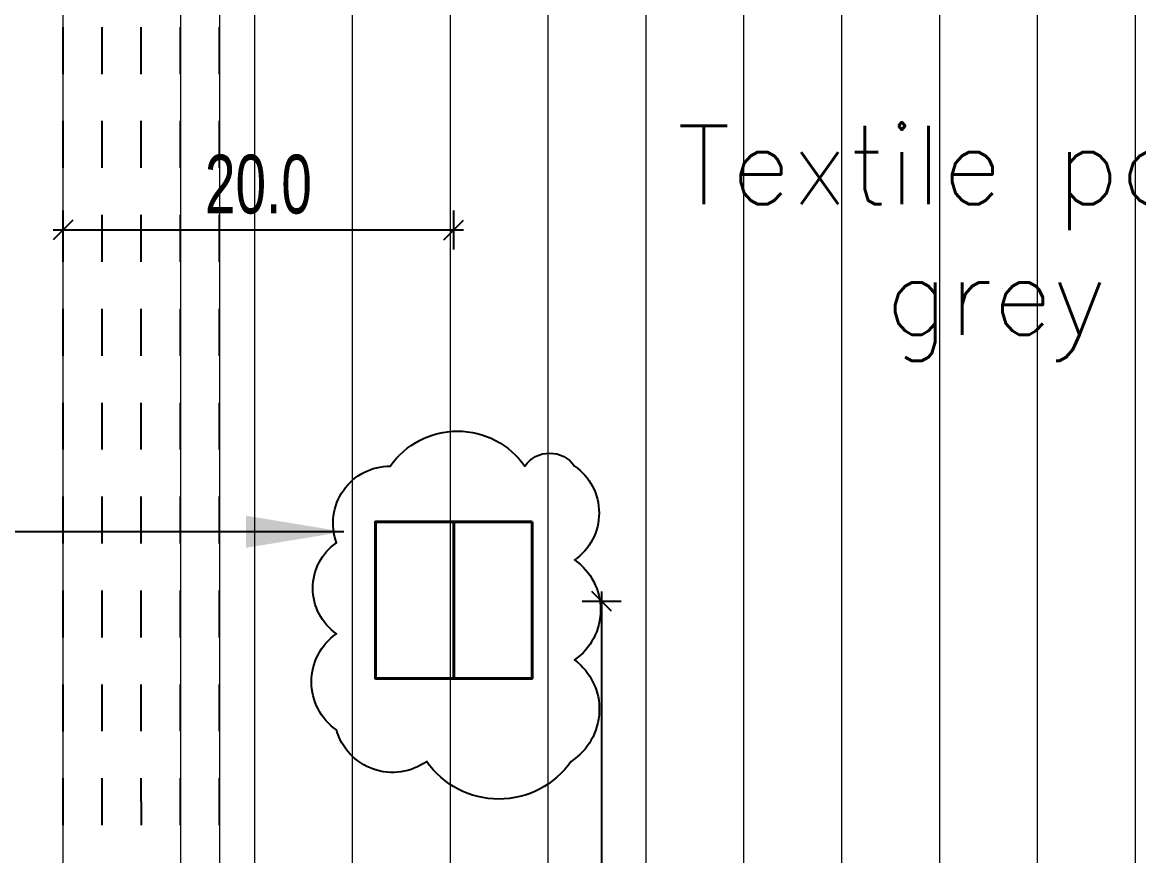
# Model space of a CAD drawing. Header units: millimetres. Extents: x 6676 to 14342, y 3639 to 5293.
# Drawn here: x 6981.9 to 7038.9, y 5145.4 to 5188 of the extents above; entities that cross this region are included whole.
import ezdxf

# ---------------------------------------------------------------- set-up
doc = ezdxf.new("R2010")
doc.units = ezdxf.units.MM
doc.linetypes.add('HIDDEN', pattern=[0.16, 0.08, -0.08])
doc.layers.get('DEFPOINTS').update_dxf_attribs({"color": 254})
for name, color, linetype, lineweight in [('1 - A-dim-work', 8, 'Continuous', 9), ('1 - bed panels', 170, 'Continuous', 9), ('1 - plaster', 1, 'Continuous', 9)]:
    doc.layers.add(name, color=color, linetype=linetype, lineweight=lineweight)
doc.layers.add('A-dim-work', color=8, linetype='Continuous')
doc.layers.add('A-VIEW-20', color=1, linetype='Continuous')
doc.styles.add('ENGLISH', font='romans.shx', dxfattribs={"height": 2})
doc.styles.add('hebtovna', font='hebtovna', dxfattribs={"width": 0.7})
doc.styles.get("Standard").update_dxf_attribs({"font": 'arial.ttf'})
doc.dimstyles.new('Copy of gl-D10', dxfattribs={"dimtxt": 2, "dimasz": 1, "dimexe": 1, "dimexo": 1, "dimgap": 1, "dimtad": 0, "dimdec": 1, "dimzin": 0, "dimdsep": 46, "dimtxsty": 'hebtovna', "dimblk": 'OBLIQUE', "dimblk1": 'OBLIQUE', "dimblk2": 'OBLIQUE', "dimcen": 0, "dimdle": 0.5, "dimclrd": 256, "dimclre": 256, "dimclrt": 256, "dimadec": 0, "dimazin": 0, "dimtfac": 0.05, "dimtdec": 1, "dimtix": 1, "dimtmove": 2, "dimatfit": 0, "dimfxl": 1, "dimfxlon": 1, "dimtvp": 0.75, "dimtolj": 1, "dimtzin": 0, "dimarcsym": 0})
doc.dimstyles.new('D-50', dxfattribs={"dimtxt": 11, "dimasz": 0.5, "dimexe": 0.2, "dimexo": 0, "dimgap": 0.8, "dimtad": 0, "dimdec": 0, "dimdsep": 46, "dimtxsty": 'Standard', "dimblk": 'ar11', "dimcen": 20, "dimdle": 0.1, "dimse1": 1, "dimse2": 1, "dimclrt": 2, "dimadec": 0, "dimazin": 0, "dimtfac": 1, "dimtdec": 0, "dimtix": 1, "dimtmove": 2, "dimatfit": 3, "dimfxl": 1, "dimtvp": 1, "dimtolj": 1, "dimlwd": -1, "dimlwe": -1, "dimarcsym": 0})

# ---------------------------------------------------------------- blocks, each defined once
blk = doc.blocks.new('_Oblique')
at = {"color": 0, "linetype": 'ByBlock', "lineweight": -2}
blk.add_line((-0.5, -0.5), (0.5, 0.5), dxfattribs=at)
blk = doc.blocks.new('*D227')
at = {"layer": 'A-dim-work', "color": 6, "lineweight": -2, "transparency": 16777216}
for p, q in [((6977.543, 5112.86), (6977.543, 5216.861)), ((6978.543, 5216.361), (6976.543, 5216.361)), ((6978.543, 5113.36), (6976.543, 5113.36))]:
    blk.add_line(p, q, dxfattribs=at)
at = {"layer": 'DEFPOINTS', "color": 0, "transparency": 16777216}
for p in [(6977.543, 5216.361), (6984.967, 5216.361), (6983.967, 5113.36)]:
    blk.add_point(p, dxfattribs=at)
at = {"layer": 'A-dim-work', "color": 6, "lineweight": -2, "transparency": 16777216}
for p, rotation in [((6977.543, 5216.361), 90), ((6977.543, 5113.36), 270)]:
    blk.add_blockref('_Oblique', p, dxfattribs=dict(at, rotation=rotation))
at = {"layer": 'A-dim-work', "color": 6, "transparency": 16777216, "insert": (6975.293, 5164.861), "char_height": 3, "attachment_point": 5, "rotation": 90, "style": 'hebtovna'}
blk.add_mtext('\\A1;103.0', dxfattribs=at)
blk = doc.blocks.new('*D228')
at = {"layer": 'A-dim-work', "color": 6, "lineweight": -2, "transparency": 16777216}
for p, q in [((6969.464, 5223.861), (6969.464, 5111.161)), ((6970.464, 5223.361), (6968.464, 5223.361)), ((6969.464, 4965.861), (6969.464, 5100.761)), ((6970.464, 4966.361), (6968.464, 4966.361))]:
    blk.add_line(p, q, dxfattribs=at)
at = {"layer": 'DEFPOINTS', "color": 0, "transparency": 16777216}
for p in [(6969.464, 5223.361), (6984.967, 5223.361), (6984.967, 4966.361)]:
    blk.add_point(p, dxfattribs=at)
at = {"layer": 'A-dim-work', "color": 6, "lineweight": -2, "transparency": 16777216}
for p, rotation in [((6969.464, 5223.361), 90), ((6969.464, 4966.361), 270)]:
    blk.add_blockref('_Oblique', p, dxfattribs=dict(at, rotation=rotation))
at = {"layer": 'A-dim-work', "color": 6, "transparency": 16777216, "insert": (6970.403, 5105.961), "char_height": 3, "attachment_point": 5, "rotation": 90, "style": 'hebtovna'}
blk.add_mtext('\\A1;257.0', dxfattribs=at)
blk = doc.blocks.new('*D223')
at = {"layer": 'A-dim-work', "color": 6, "lineweight": -2, "transparency": 16777216}
for p, q in [((6983.967, 5203.16), (6983.967, 5201.16)), ((7092.97, 5201.16), (7092.97, 5203.16)), ((7093.47, 5202.16), (6983.467, 5202.16))]:
    blk.add_line(p, q, dxfattribs=at)
at = {"layer": 'DEFPOINTS', "color": 0, "transparency": 16777216}
for p in [(6983.967, 5216.361), (6983.967, 5202.16), (7092.97, 5181.038)]:
    blk.add_point(p, dxfattribs=at)
at = {"layer": 'A-dim-work', "color": 6, "lineweight": -2, "transparency": 16777216, "rotation": 180}
blk.add_blockref('_Oblique', (6983.967, 5202.16), dxfattribs=at)
at = {"layer": 'A-dim-work', "color": 6, "lineweight": -2, "transparency": 16777216}
blk.add_blockref('_Oblique', (7092.97, 5202.16), dxfattribs=at)
at = {"layer": 'A-dim-work', "color": 6, "transparency": 16777216, "insert": (7038.469, 5204.41), "char_height": 3, "attachment_point": 5, "style": 'hebtovna'}
blk.add_mtext('\\A1;109.0', dxfattribs=at)
blk = doc.blocks.new('smart panel')
at = {"layer": 'A-dim-work', "color": 6, "lineweight": 40, "ltscale": 20}
blk.add_line((9798.626, 2482.361), (9798.626, 2474.361), dxfattribs=at)
blk.add_lwpolyline([(9794.626, 2482.361), (9802.626, 2482.361), (9802.626, 2474.361), (9794.626, 2474.361)], close=True, dxfattribs=at)
blk = doc.blocks.new('ar11')
for p, q in [((0, 14.887), (0, -14.887)), ((-4.243, -4.243), (4.243, 4.243)), ((-12.405, 0), (12.405, 0))]:
    blk.add_line(p, q)
blk = doc.blocks.new('bed panel')
at = {"layer": '1 - bed panels', "true_color": 0xc2c2c2}
h = blk.add_hatch(dxfattribs=at)
h.set_pattern_fill('LINE', color=9, scale=1.575, angle=-90)
h.set_pattern_definition([(270, (-6928.7526, -5114.3626), (5.000625, -2e-15), [])])
edge = h.paths.add_edge_path()
edge.add_line((1.199, 0), (6.09, 0))
edge.add_line((6.09, 0), (6.09, 10.664))
edge.add_line((6.09, 10.664), (8.499, 13.096))
edge.add_line((8.499, 13.096), (29.73, 13.096))
edge.add_line((29.73, 13.096), (27.73, 15.096))
edge.add_line((27.73, 15.096), (27.739, 20.453))
edge.add_line((27.739, 20.453), (29.73, 23.096))
edge.add_line((29.73, 23.096), (75.185, 23.096))
edge.add_line((75.185, 23.096), (77.185, 21.096))
edge.add_line((77.185, 21.096), (77.185, 15.096))
edge.add_line((77.185, 15.096), (75.185, 13.096))
edge.add_line((75.185, 13.096), (95.687, 13.096))
edge.add_line((95.687, 13.096), (97.687, 11.096))
edge.add_line((97.687, 11.096), (97.687, 0))
edge.add_line((97.687, 0), (102.004, 0))
edge.add_line((102.004, 0), (102.004, 101.798))
edge.add_line((102.004, 101.798), (1.2, 101.799))
edge.add_line((1.2, 101.799), (1.341, 0.002))
at = {"layer": '1 - bed panels'}
for p, q in [((102.204, 101.798), (102.204, 0)), ((104.204, 101.798), (104.204, 0))]:
    blk.add_line(p, q, dxfattribs=at)
at = {"layer": 'A-VIEW-20', "linetype": 'HIDDEN', "ltscale": 30}
for p, q in [((102.203, 0.001), (102.204, 103)), ((104.203, 0.001), (104.204, 103)), ((106.203, 0.001), (106.204, 103)), ((108.203, 0.001), (108.204, 103)), ((110.203, 0.001), (110.204, 102.999))]:
    blk.add_line(p, q, dxfattribs=at)
blk = doc.blocks.new('*D234')
at = {"layer": 'A-dim-work', "color": 6, "lineweight": -2, "transparency": 16777216}
for p, q in [((6983.966, 5176.391), (6983.966, 5178.391)), ((7003.93, 5176.391), (7003.93, 5178.391)), ((7004.43, 5177.391), (6983.466, 5177.391))]:
    blk.add_line(p, q, dxfattribs=at)
at = {"layer": 'DEFPOINTS', "color": 0, "transparency": 16777216}
for p in [(6983.966, 5177.391), (6983.966, 5146.409), (7003.93, 5146.409)]:
    blk.add_point(p, dxfattribs=at)
at = {"layer": 'A-dim-work', "color": 6, "lineweight": -2, "transparency": 16777216, "rotation": 180}
blk.add_blockref('_Oblique', (6983.966, 5177.391), dxfattribs=at)
at = {"layer": 'A-dim-work', "color": 6, "lineweight": -2, "transparency": 16777216}
blk.add_blockref('_Oblique', (7003.93, 5177.391), dxfattribs=at)
at = {"layer": 'A-dim-work', "color": 6, "transparency": 16777216, "insert": (6993.948, 5179.716), "char_height": 3, "attachment_point": 5, "style": 'hebtovna'}
blk.add_mtext('\\A1;20.0', dxfattribs=at)
blk = doc.blocks.new('*D235')
at = {"layer": 'A-dim-work', "color": 6, "lineweight": -2, "transparency": 16777216}
for p, q in [((7010.491, 5158.409), (7012.491, 5158.409)), ((7011.491, 5112.862), (7011.491, 5158.909)), ((7010.491, 5113.362), (7012.491, 5113.362))]:
    blk.add_line(p, q, dxfattribs=at)
at = {"layer": 'DEFPOINTS', "color": 0, "transparency": 16777216}
for p in [(6999.93, 5158.409), (7011.491, 5158.409), (6996.482, 5113.362)]:
    blk.add_point(p, dxfattribs=at)
at = {"layer": 'A-dim-work', "color": 6, "lineweight": -2, "transparency": 16777216}
for p, rotation in [((7011.491, 5158.409), 90), ((7011.491, 5113.362), 270)]:
    blk.add_blockref('_Oblique', p, dxfattribs=dict(at, rotation=rotation))
at = {"layer": 'A-dim-work', "color": 6, "transparency": 16777216, "insert": (7009.166, 5135.886), "char_height": 3, "attachment_point": 5, "rotation": 90, "style": 'hebtovna'}
blk.add_mtext('\\A1;45.0', dxfattribs=at)

msp = doc.modelspace()

# ---------------------------------------------------------------- linework, layer by layer
at = {"layer": '1 - plaster'}
msp.add_line((6983.967, 5113.363), (6983.967, 5216.361), dxfattribs=at)
at = {"layer": 'A-dim-work', "color": 2}
msp.add_lwpolyline([(7010.105, 5165.323, -0.520567), (7010.105, 5160.524, -0.520567), (7010.105, 5155.418, -0.520567), (7009.926, 5150.225, -0.520567), (7002.541, 5150.225, -0.520567), (6997.938, 5151.834, -0.520567), (6997.938, 5156.753, -0.520567), (6997.938, 5161.407, -0.520567), (7000.687, 5165.323, -0.520567), (7007.559, 5165.323, -0.520567)], format="xyb", close=True, dxfattribs=at)
at = {"layer": 'A-VIEW-20', "linetype": 'HIDDEN', "ltscale": 30}
msp.add_line((6983.967, 5113.363), (6983.966, 5216.362), dxfattribs=at)

# ---------------------------------------------------------------- block references
at = {"layer": '1 - A-dim-work', "xscale": -1}
msp.add_blockref('smart panel', (16802.557, 2680.104), dxfattribs=at)
at = {"layer": 'A-dim-work', "xscale": -1}
msp.add_blockref('bed panel', (7094.169, 5113.363), dxfattribs=at)

# ---------------------------------------------------------------- texts
at = {"layer": 'A-dim-work', "color": 6, "lineweight": 40, "ltscale": 20, "insert": (7087.337, 5170.707), "char_height": 4, "attachment_point": 9, "style": 'ENGLISH'}
msp.add_mtext_dynamic_manual_height_columns('Textile panel Elastron light grey Arizona collection', width=87.96484, gutter_width=5, heights=[12.677], dxfattribs=at)

# ---------------------------------------------------------------- dimensions: what is measured, and where the dimension line sits
at = {"layer": 'A-dim-work'}
dim = msp.add_linear_dim(base=(6969.464, 5223.361), p1=(6984.967, 4966.361), p2=(6984.967, 5223.361), angle=90, dimstyle='Copy of gl-D10', override={"dimtxt": 3, "dimclrd": 6, "dimclre": 6, "dimclrt": 6}, dxfattribs=at)
dim.commit()
dim.dimension.update_dxf_attribs({"geometry": '*D228', "text_midpoint": (6970.403, 5105.961), "dimtype": 160})
for base, p1, p2, angle, picture, middle in [((6977.543, 5216.361), (6983.967, 5113.36), (6984.967, 5216.361), 90, '*D227', (6975.293, 5164.861)), ((6983.967, 5202.16), (7092.97, 5181.038), (6983.967, 5216.361), 180, '*D223', (7038.469, 5204.41)), ((6983.966, 5177.391), (7003.93, 5146.409), (6983.966, 5146.409), 180, '*D234', (6993.948, 5179.716)), ((7011.491, 5158.409), (6996.482, 5113.362), (6999.93, 5158.409), 90, '*D235', (7009.166, 5135.886))]:
    dim = msp.add_linear_dim(base=base, p1=p1, p2=p2, angle=angle, dimstyle='Copy of gl-D10', override={"dimtxt": 3, "dimclrd": 6, "dimclre": 6, "dimclrt": 6}, dxfattribs=at)
    dim.commit()
    dim.dimension.update_dxf_attribs({"geometry": picture, "text_midpoint": middle})

# ---------------------------------------------------------------- leaders
at = {"layer": 'A-dim-work', "color": 6, "lineweight": 40, "ltscale": 20}
msp.add_leader([(6998.308, 5161.966), (6965.543, 5161.966), (6907.94, 5161.966)], dimstyle='D-50', override={"dimasz": 5, "dimfxl": 1.25, "dimfxlon": 1}, dxfattribs=at)

doc.saveas('drawing.dxf')
